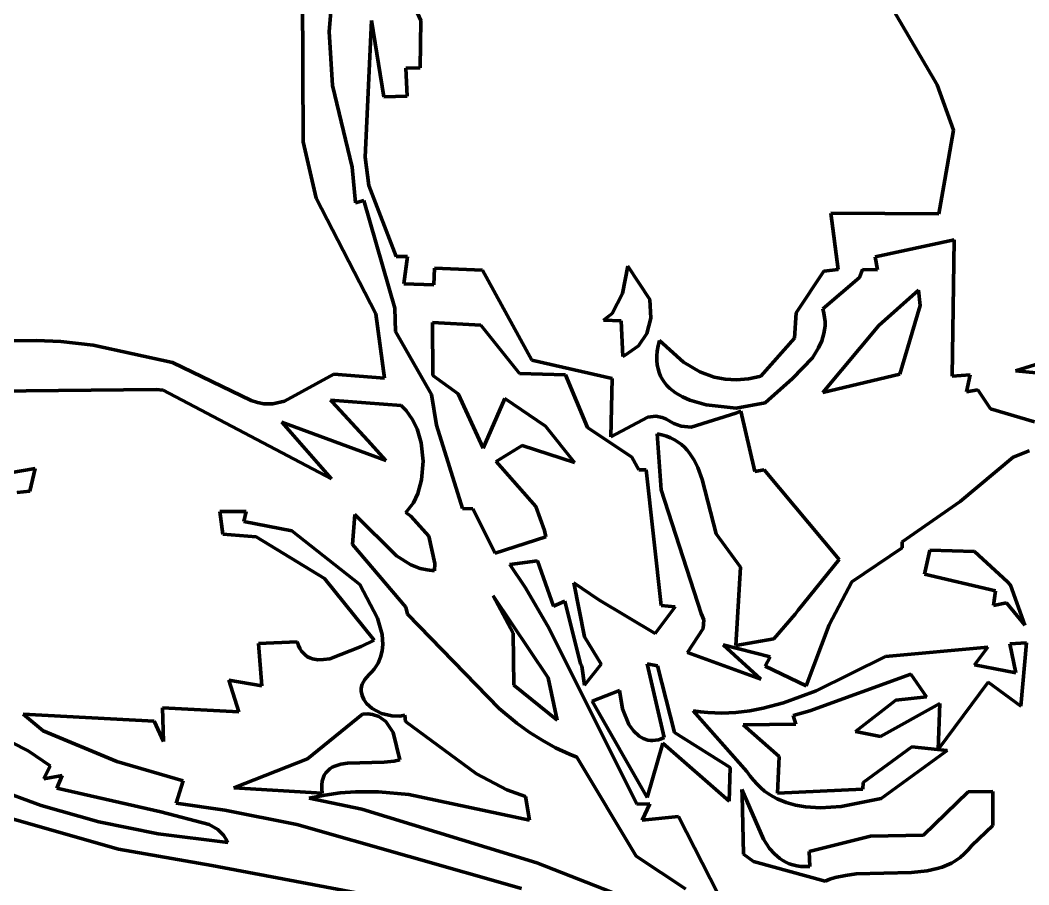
# Model space of a CAD drawing. Header units: millimetres. Extents: x 0 to 7.9, y 0 to 11.
# Drawn here: x 3.508 to 4.555, y 7.354 to 8.251 of the extents above; entities that cross this region are included whole.
import ezdxf

# ---------------------------------------------------------------- set-up
doc = ezdxf.new("R2010")
doc.units = ezdxf.units.MM
doc.layers.add('color#020202ff', color=7, linetype='CONTINUOUS', lineweight=100)
doc.layers.add('color#fefefeff', color=7, linetype='CONTINUOUS', lineweight=100)

msp = doc.modelspace()

# ---------------------------------------------------------------- linework, layer by layer
at = {"layer": 'color#020202ff'}
for p, q in [((3.8023, 8.1251), (3.8012, 8.3065)), ((3.8322, 8.2769), (3.8292, 8.2396)), ((4.4098, 8.2704), (4.4602, 8.184)), ((3.8667, 8.1092), (3.8732, 8.2509)), ((3.8732, 8.2509), (3.8861, 8.1716)), ((3.9245, 8.2508), (3.9208, 8.2587)), ((3.9238, 8.2019), (3.9245, 8.2508)), ((3.8292, 8.2396), (3.8328, 8.1836)), ((3.9088, 8.2015), (3.9238, 8.2019)), ((3.9101, 8.1724), (3.9088, 8.2015)), ((3.8328, 8.1836), (3.8532, 8.0987)), ((4.4602, 8.184), (4.4772, 8.137)), ((3.8861, 8.1716), (3.9101, 8.1724)), ((4.4772, 8.137), (4.4682, 8.0857)), ((3.8157, 8.0667), (3.8023, 8.1251)), ((3.8704, 8.0796), (3.8667, 8.1092)), ((3.8532, 8.0987), (3.8567, 8.0618)), ((4.4682, 8.0857), (4.4621, 8.0502)), ((3.8988, 8.006), (3.8704, 8.0796)), ((3.8776, 7.9464), (3.8157, 8.0667)), ((3.8567, 8.0618), (3.8651, 8.0641)), ((3.8651, 8.0641), (3.8974, 7.9525)), ((4.4621, 8.0502), (4.3501, 8.051)), ((4.3501, 8.051), (4.3574, 7.9925)), ((4.396, 8.0058), (4.478, 8.0232)), ((4.478, 8.0232), (4.4757, 7.8819)), ((3.9105, 8.0062), (3.8988, 8.006)), ((3.9066, 7.9776), (3.9105, 8.0062)), ((4.3983, 7.9921), (4.396, 8.0058)), ((3.9387, 7.9939), (3.9378, 7.9767)), ((3.9885, 7.992), (3.9387, 7.9939)), ((4.0396, 7.8984), (3.9885, 7.992)), ((4.1392, 7.996), (4.1337, 7.9678)), ((4.1621, 7.9613), (4.1392, 7.996)), ((4.3427, 7.9908), (4.3141, 7.9475)), ((4.3574, 7.9925), (4.3427, 7.9908)), ((4.3797, 7.9842), (4.3827, 7.9927)), ((4.3827, 7.9927), (4.3983, 7.9921)), ((4.3417, 7.9519), (4.3797, 7.9842)), ((3.9378, 7.9767), (3.9066, 7.9776)), ((4.1337, 7.9678), (4.123, 7.947)), ((4.441, 7.971), (4.3999, 7.9345)), ((4.4425, 7.9551), (4.441, 7.971)), ((4.163, 7.9421), (4.1621, 7.9613)), ((3.8974, 7.9525), (3.8982, 7.9281)), ((4.123, 7.947), (4.1141, 7.9399)), ((4.3141, 7.9475), (4.3121, 7.9213)), ((4.3428, 7.9473), (4.3417, 7.9519)), ((4.3435, 7.9428), (4.3428, 7.9473)), ((4.4216, 7.8838), (4.4425, 7.9551)), ((3.8865, 7.8798), (3.8776, 7.9464)), ((3.9367, 7.8825), (3.9363, 7.9377)), ((3.9363, 7.9377), (3.9867, 7.9349)), ((4.1141, 7.9399), (4.1323, 7.9394)), ((4.1323, 7.9394), (4.1342, 7.9024)), ((4.159, 7.9261), (4.163, 7.9421)), ((4.3439, 7.9385), (4.3435, 7.9428)), ((4.3439, 7.9342), (4.3439, 7.9385)), ((3.8982, 7.9281), (3.9354, 7.8629)), ((3.9867, 7.9349), (4.0269, 7.8846)), ((4.1502, 7.9132), (4.159, 7.9261)), ((4.3406, 7.9185), (4.3428, 7.9261)), ((4.3999, 7.9345), (4.3418, 7.8648)), ((4.3428, 7.9261), (4.3435, 7.9301)), ((4.3435, 7.9301), (4.3439, 7.9342)), ((3.5003, 7.9184), (3.5255, 7.919)), ((3.5255, 7.919), (3.5506, 7.9179)), ((3.5506, 7.9179), (3.5842, 7.914)), ((4.1721, 7.9188), (4.1707, 7.9132)), ((4.197, 7.8965), (4.1721, 7.9188)), ((4.3121, 7.9213), (4.2771, 7.882)), ((4.3373, 7.9112), (4.3406, 7.9185)), ((3.5842, 7.914), (3.6667, 7.8959)), ((4.1365, 7.9036), (4.1502, 7.9132)), ((4.1698, 7.9079), (4.1694, 7.9029)), ((4.1707, 7.9132), (4.1698, 7.9079)), ((4.3308, 7.9009), (4.3373, 7.9112)), ((3.6667, 7.8959), (3.7484, 7.8566)), ((4.123, 7.8793), (4.0396, 7.8984)), ((4.1342, 7.9024), (4.1365, 7.9036)), ((4.1694, 7.9029), (4.1694, 7.8982)), ((4.1694, 7.8982), (4.1698, 7.8937)), ((4.2141, 7.8864), (4.197, 7.8965)), ((4.3103, 7.8794), (4.3308, 7.9009)), ((4.5415, 7.8874), (4.5716, 7.8966)), ((3.7829, 7.8558), (3.8339, 7.8838)), ((3.8339, 7.8838), (3.8865, 7.8798)), ((4.0269, 7.8846), (4.0746, 7.8833)), ((4.1698, 7.8937), (4.1706, 7.8895)), ((4.1706, 7.8895), (4.1717, 7.8856)), ((4.1717, 7.8856), (4.1733, 7.8819)), ((4.2287, 7.881), (4.2141, 7.8864)), ((4.3418, 7.8648), (4.4216, 7.8838)), ((4.5629, 7.8852), (4.5415, 7.8874)), ((3.9631, 7.8636), (3.9367, 7.8825)), ((4.0746, 7.8833), (4.0973, 7.8286)), ((4.1215, 7.8188), (4.123, 7.8793)), ((4.1733, 7.8819), (4.1751, 7.8784)), ((4.1751, 7.8784), (4.1773, 7.8752)), ((4.1773, 7.8752), (4.1798, 7.8722)), ((4.2401, 7.8787), (4.2287, 7.881)), ((4.252, 7.878), (4.2401, 7.8787)), ((4.2643, 7.8791), (4.252, 7.878)), ((4.2728, 7.8808), (4.2643, 7.8791)), ((4.2771, 7.882), (4.2728, 7.8808)), ((4.2818, 7.8543), (4.3103, 7.8794)), ((4.4757, 7.8819), (4.4945, 7.8832)), ((4.4945, 7.8832), (4.4907, 7.8656)), ((3.6495, 7.868), (3.4415, 7.8661)), ((3.6569, 7.8672), (3.6495, 7.868)), ((3.8315, 7.7754), (3.6569, 7.8672)), ((3.9354, 7.8629), (3.9406, 7.8309)), ((3.989, 7.8072), (3.9631, 7.8636)), ((4.1798, 7.8722), (4.1825, 7.8695)), ((4.1825, 7.8695), (4.1855, 7.8669)), ((4.1855, 7.8669), (4.1888, 7.8646)), ((4.1888, 7.8646), (4.1959, 7.8605)), ((4.4907, 7.8656), (4.5026, 7.8678)), ((4.5026, 7.8678), (4.5158, 7.8479)), ((3.7484, 7.8566), (3.7549, 7.8545)), ((3.7549, 7.8545), (3.7613, 7.8533)), ((3.7613, 7.8533), (3.7707, 7.8533)), ((3.7707, 7.8533), (3.7829, 7.8558)), ((3.9041, 7.8514), (3.8307, 7.857)), ((3.8307, 7.857), (3.8322, 7.8553)), ((3.8322, 7.8553), (3.8692, 7.815)), ((4.0116, 7.8588), (3.989, 7.8072)), ((4.0536, 7.83), (4.0116, 7.8588)), ((4.1959, 7.8605), (4.2036, 7.8571)), ((4.2036, 7.8571), (4.2207, 7.8522)), ((4.2517, 7.8487), (4.2818, 7.8543)), ((3.9091, 7.8462), (3.9041, 7.8514)), ((3.9155, 7.8373), (3.9091, 7.8462)), ((4.2514, 7.8434), (4.205, 7.8288)), ((4.2207, 7.8522), (4.2517, 7.8487)), ((4.2564, 7.8454), (4.2514, 7.8434)), ((4.2709, 7.7831), (4.2564, 7.8454)), ((4.5158, 7.8479), (4.5612, 7.8346)), ((3.888, 7.7945), (3.7802, 7.8342)), ((3.7802, 7.8342), (3.8315, 7.7754)), ((3.9204, 7.8273), (3.9155, 7.8373)), ((4.1599, 7.8392), (4.1215, 7.8188)), ((4.1683, 7.8402), (4.1599, 7.8392)), ((4.1749, 7.839), (4.1683, 7.8402)), ((4.1793, 7.8371), (4.1749, 7.839)), ((4.1816, 7.8357), (4.1793, 7.8371)), ((4.1868, 7.8328), (4.1816, 7.8357)), ((4.1946, 7.83), (4.1868, 7.8328)), ((3.9248, 7.8127), (3.9204, 7.8273)), ((3.9406, 7.8309), (3.9677, 7.7445)), ((4.0839, 7.7924), (4.0536, 7.83)), ((4.0973, 7.8286), (4.1432, 7.7977)), ((4.1738, 7.764), (4.1696, 7.822)), ((4.1696, 7.822), (4.1746, 7.8209)), ((4.1746, 7.8209), (4.1793, 7.8195)), ((4.205, 7.8288), (4.1946, 7.83)), ((3.8692, 7.815), (3.888, 7.7945)), ((3.9268, 7.7935), (3.9248, 7.8127)), ((4.1793, 7.8195), (4.1836, 7.8178)), ((4.1836, 7.8178), (4.1877, 7.8158)), ((4.1877, 7.8158), (4.1913, 7.8135)), ((4.1913, 7.8135), (4.1948, 7.8109)), ((4.1948, 7.8109), (4.1979, 7.8081)), ((4.0026, 7.7934), (4.0296, 7.8099)), ((4.0296, 7.8099), (4.0839, 7.7924)), ((4.1979, 7.8081), (4.2007, 7.8051)), ((4.2007, 7.8051), (4.2034, 7.8019)), ((4.2034, 7.8019), (4.208, 7.7948)), ((4.5557, 7.8044), (4.5392, 7.7977)), ((3.9251, 7.7744), (3.9268, 7.7935)), ((4.0436, 7.7465), (4.0026, 7.7934)), ((4.1432, 7.7977), (4.1505, 7.7847)), ((4.208, 7.7948), (4.2118, 7.7871)), ((4.5392, 7.7977), (4.4842, 7.7519)), ((3.4853, 7.7795), (3.5241, 7.786)), ((3.5241, 7.786), (3.5186, 7.7626)), ((4.1505, 7.7847), (4.1582, 7.7848)), ((4.1582, 7.7848), (4.1737, 7.6438)), ((4.2118, 7.7871), (4.2163, 7.7747)), ((4.2808, 7.7847), (4.2709, 7.7831)), ((4.3586, 7.6918), (4.2808, 7.7847)), ((3.9212, 7.7601), (3.9251, 7.7744)), ((4.2163, 7.7747), (4.2308, 7.7181)), ((3.5186, 7.7626), (3.5054, 7.7611)), ((3.9169, 7.7503), (3.9212, 7.7601)), ((4.2153, 7.6356), (4.1738, 7.764)), ((3.9087, 7.7403), (3.9169, 7.7503)), ((4.4842, 7.7519), (4.4239, 7.71)), ((3.7187, 7.7178), (3.7157, 7.7416)), ((3.7157, 7.7416), (3.7431, 7.7415)), ((3.7431, 7.7415), (3.7405, 7.7311)), ((3.8534, 7.7071), (3.8558, 7.7382)), ((3.8558, 7.7382), (3.8991, 7.6954)), ((3.914, 7.7365), (3.9087, 7.7403)), ((3.9677, 7.7445), (3.9783, 7.7441)), ((3.9783, 7.7441), (4.0015, 7.6983)), ((4.0528, 7.7218), (4.0436, 7.7465)), ((3.7405, 7.7311), (3.7903, 7.7213)), ((3.9328, 7.7158), (3.914, 7.7365)), ((3.7534, 7.7152), (3.7187, 7.7178)), ((3.7903, 7.7213), (3.8609, 7.6656)), ((4.054, 7.7151), (4.0528, 7.7218)), ((4.2308, 7.7181), (4.256, 7.6836)), ((3.8244, 7.672), (3.7534, 7.7152)), ((3.9089, 7.642), (3.8534, 7.7071)), ((3.9389, 7.6876), (3.9328, 7.7158)), ((4.0015, 7.6983), (4.054, 7.7151)), ((4.4239, 7.71), (4.424, 7.7038)), ((3.8991, 7.6954), (3.9139, 7.6861)), ((4.424, 7.7038), (4.3718, 7.6685)), ((4.4471, 7.6764), (4.4527, 7.7012)), ((4.4527, 7.7012), (4.4989, 7.7001)), ((4.4989, 7.7001), (4.5333, 7.6683)), ((3.9139, 7.6861), (3.9238, 7.6823)), ((3.9385, 7.68), (3.9389, 7.6876)), ((4.0456, 7.6901), (4.0166, 7.6864)), ((4.0166, 7.6864), (4.0329, 7.6621)), ((4.0622, 7.6433), (4.0456, 7.6901)), ((4.316, 7.6392), (4.3586, 7.6918)), ((3.9238, 7.6823), (3.9309, 7.6808)), ((3.9309, 7.6808), (3.9385, 7.68)), ((4.256, 7.6836), (4.2513, 7.6023)), ((4.5209, 7.6591), (4.4471, 7.6764)), ((3.876, 7.6078), (3.8244, 7.672)), ((3.8609, 7.6656), (3.8795, 7.6309)), ((4.1091, 7.6498), (4.083, 7.6675)), ((4.083, 7.6675), (4.0943, 7.6113)), ((4.3718, 7.6685), (4.3483, 7.6238)), ((4.5333, 7.6683), (4.5364, 7.6651)), ((4.5364, 7.6651), (4.5513, 7.6234)), ((3.9994, 7.6539), (4.0203, 7.6153)), ((4.0564, 7.5688), (3.9994, 7.6539)), ((4.0329, 7.6621), (4.0574, 7.6202)), ((4.5189, 7.6439), (4.5209, 7.6591)), ((4.074, 7.6485), (4.0622, 7.6433)), ((4.0901, 7.5832), (4.074, 7.6485)), ((4.1677, 7.6147), (4.1091, 7.6498)), ((4.1737, 7.6438), (4.1884, 7.6426)), ((4.5321, 7.6466), (4.5189, 7.6439)), ((4.5513, 7.6234), (4.5321, 7.6466)), ((3.9106, 7.635), (3.9089, 7.642)), ((4.0055, 7.5371), (3.9106, 7.635)), ((4.1884, 7.6426), (4.1677, 7.6147)), ((4.218, 7.6291), (4.2153, 7.6356)), ((4.2909, 7.6093), (4.3128, 7.6348)), ((4.3128, 7.6348), (4.316, 7.6392)), ((3.8795, 7.6309), (3.8842, 7.6138)), ((4.2174, 7.6201), (4.218, 7.6291)), ((4.3483, 7.6238), (4.3242, 7.5606)), ((3.8842, 7.6138), (3.8849, 7.6036)), ((4.0203, 7.6153), (4.021, 7.5612)), ((4.0574, 7.6202), (4.1487, 7.4376)), ((4.2012, 7.595), (4.2174, 7.6201)), ((3.756, 7.6043), (3.796, 7.6062)), ((3.7594, 7.5607), (3.756, 7.6043)), ((3.796, 7.6062), (3.7973, 7.6025)), ((3.7973, 7.6025), (3.7987, 7.5994)), ((3.8299, 7.5887), (3.8624, 7.6012)), ((3.8624, 7.6012), (3.876, 7.6078)), ((3.8849, 7.6036), (3.8843, 7.5969)), ((4.0943, 7.6113), (4.1115, 7.5829)), ((4.2868, 7.5905), (4.2381, 7.6032)), ((4.2381, 7.6032), (4.2773, 7.5675)), ((4.2513, 7.6023), (4.2909, 7.6093)), ((4.5359, 7.6041), (4.5532, 7.6053)), ((4.5421, 7.5742), (4.5359, 7.6041)), ((4.5532, 7.6053), (4.5472, 7.5395)), ((3.7987, 7.5994), (3.8004, 7.5966)), ((3.8004, 7.5966), (3.8024, 7.5943)), ((3.8024, 7.5943), (3.8045, 7.5923)), ((3.8045, 7.5923), (3.8068, 7.5907)), ((3.8068, 7.5907), (3.8092, 7.5895)), ((3.8843, 7.5969), (3.8826, 7.5904)), ((4.2773, 7.5675), (4.2012, 7.595)), ((4.2817, 7.5809), (4.2868, 7.5905)), ((4.3347, 7.5554), (4.4066, 7.5911)), ((4.4066, 7.5911), (4.513, 7.6007)), ((4.513, 7.6007), (4.4991, 7.5822)), ((3.8092, 7.5895), (3.8118, 7.5886)), ((3.8118, 7.5886), (3.8175, 7.5876)), ((3.8175, 7.5876), (3.8235, 7.5877)), ((3.8235, 7.5877), (3.8299, 7.5887)), ((3.878, 7.581), (3.8759, 7.578)), ((3.8799, 7.5841), (3.878, 7.581)), ((3.8826, 7.5904), (3.8799, 7.5841)), ((4.0916, 7.5811), (4.0901, 7.5832)), ((4.0942, 7.5612), (4.0916, 7.5811)), ((4.1115, 7.5829), (4.0942, 7.5612)), ((4.1592, 7.5832), (4.17, 7.5813)), ((4.177, 7.5068), (4.1592, 7.5832)), ((4.17, 7.5813), (4.1878, 7.512)), ((4.3242, 7.5606), (4.2817, 7.5809)), ((4.4991, 7.5822), (4.5421, 7.5742)), ((3.8682, 7.5697), (3.8663, 7.5672)), ((3.8706, 7.5722), (3.8682, 7.5697)), ((3.8734, 7.575), (3.8706, 7.5722)), ((3.8759, 7.578), (3.8734, 7.575)), ((4.433, 7.5728), (4.3282, 7.5346)), ((4.4492, 7.549), (4.433, 7.5728)), ((3.7353, 7.5335), (3.7249, 7.5665)), ((3.7249, 7.5665), (3.7594, 7.5607)), ((3.8629, 7.5599), (3.8625, 7.5575)), ((3.8636, 7.5623), (3.8629, 7.5599)), ((3.8648, 7.5647), (3.8636, 7.5623)), ((3.8663, 7.5672), (3.8648, 7.5647)), ((4.021, 7.5612), (4.066, 7.5249)), ((4.066, 7.5249), (4.0564, 7.5688)), ((4.5133, 7.5644), (4.4613, 7.4946)), ((4.5472, 7.5395), (4.5133, 7.5644)), ((3.8625, 7.5575), (3.8624, 7.5551)), ((3.8624, 7.5551), (3.8633, 7.5506)), ((3.8633, 7.5506), (3.8652, 7.5463)), ((4.1021, 7.5448), (4.1306, 7.5556)), ((4.1306, 7.5556), (4.1336, 7.5366)), ((4.3007, 7.5428), (4.3347, 7.5554)), ((4.4175, 7.5455), (4.4492, 7.549)), ((3.8652, 7.5463), (3.8681, 7.5423)), ((3.8681, 7.5423), (3.8739, 7.5371)), ((4.1594, 7.4448), (4.1021, 7.5448)), ((4.2798, 7.5372), (4.3007, 7.5428)), ((4.3755, 7.513), (4.4175, 7.5455)), ((4.4632, 7.5423), (4.4014, 7.5079)), ((4.4613, 7.4946), (4.4632, 7.5423)), ((3.5322, 7.5137), (3.5116, 7.531)), ((3.5116, 7.531), (3.6476, 7.5239)), ((3.6574, 7.5029), (3.6563, 7.5376)), ((3.6563, 7.5376), (3.7353, 7.5335)), ((3.8639, 7.5313), (3.8067, 7.4849)), ((3.8693, 7.5315), (3.8639, 7.5313)), ((3.8743, 7.5309), (3.8693, 7.5315)), ((3.8739, 7.5371), (3.8836, 7.5319)), ((3.8808, 7.5286), (3.8743, 7.5309)), ((3.8879, 7.5234), (3.8808, 7.5286)), ((3.8836, 7.5319), (3.8944, 7.5293)), ((3.8944, 7.5293), (3.9025, 7.5292)), ((3.9025, 7.5292), (3.9076, 7.5302)), ((3.9076, 7.5302), (3.9083, 7.5236)), ((4.024, 7.5219), (4.0055, 7.5371)), ((4.1336, 7.5366), (4.1404, 7.5205)), ((4.2629, 7.4717), (4.2072, 7.5345)), ((4.2072, 7.5345), (4.2147, 7.5335)), ((4.2147, 7.5335), (4.2221, 7.5328)), ((4.2221, 7.5328), (4.2369, 7.5322)), ((4.2369, 7.5322), (4.2514, 7.5329)), ((4.2514, 7.5329), (4.2657, 7.5346)), ((4.2657, 7.5346), (4.2798, 7.5372)), ((4.3282, 7.5346), (4.311, 7.5296)), ((4.311, 7.5296), (4.3136, 7.5207)), ((3.6476, 7.5239), (3.6574, 7.5029)), ((3.8955, 7.512), (3.8879, 7.5234)), ((3.9083, 7.5236), (3.9823, 7.4692)), ((4.0369, 7.5126), (4.024, 7.5219)), ((4.1404, 7.5205), (4.1452, 7.5137)), ((4.3136, 7.5207), (4.2588, 7.52)), ((4.2588, 7.52), (4.2964, 7.4873)), ((3.4831, 7.51), (3.5169, 7.493)), ((3.6087, 7.4819), (3.5322, 7.5137)), ((3.9025, 7.4839), (3.8955, 7.512)), ((4.0503, 7.504), (4.0369, 7.5126)), ((4.1452, 7.5137), (4.1509, 7.5084)), ((4.1509, 7.5084), (4.1553, 7.5058)), ((4.1739, 7.5056), (4.177, 7.5068)), ((4.1878, 7.512), (4.2454, 7.4759)), ((4.4014, 7.5079), (4.3755, 7.513)), ((4.0642, 7.4963), (4.0503, 7.504)), ((4.1553, 7.5058), (4.1601, 7.5043)), ((4.1757, 7.501), (4.1594, 7.4448)), ((4.1601, 7.5043), (4.1626, 7.5039)), ((4.1626, 7.5039), (4.1653, 7.5038)), ((4.1653, 7.5038), (4.1681, 7.5041)), ((4.1681, 7.5041), (4.171, 7.5046)), ((4.171, 7.5046), (4.1739, 7.5056)), ((4.2445, 7.441), (4.1757, 7.501)), ((4.3835, 7.4601), (4.4341, 7.4973)), ((4.4341, 7.4973), (4.4707, 7.4936)), ((3.5169, 7.493), (3.5395, 7.4776)), ((4.0788, 7.4895), (4.0642, 7.4963)), ((4.0863, 7.4865), (4.0788, 7.4895)), ((4.1478, 7.3839), (4.0863, 7.4865)), ((4.2964, 7.4873), (4.2944, 7.4493)), ((4.4707, 7.4936), (4.4023, 7.4437)), ((3.5395, 7.4776), (3.5331, 7.464)), ((3.6777, 7.4618), (3.6087, 7.4819)), ((3.8067, 7.4849), (3.7302, 7.4546)), ((3.8299, 7.4744), (3.8324, 7.476)), ((3.8324, 7.476), (3.8352, 7.4773)), ((3.8352, 7.4773), (3.8413, 7.4792)), ((3.8413, 7.4792), (3.8482, 7.4803)), ((3.8482, 7.4803), (3.8864, 7.4812)), ((3.8864, 7.4812), (3.8966, 7.4823)), ((3.8966, 7.4823), (3.9025, 7.4839)), ((4.2454, 7.4759), (4.2445, 7.441)), ((3.5331, 7.464), (3.552, 7.4676)), ((3.552, 7.4676), (3.5467, 7.4544)), ((3.822, 7.4616), (3.8229, 7.4649)), ((3.8229, 7.4649), (3.8241, 7.4678)), ((3.8241, 7.4678), (3.8257, 7.4703)), ((3.8257, 7.4703), (3.8277, 7.4725)), ((3.8277, 7.4725), (3.8299, 7.4744)), ((3.9823, 7.4692), (4.0136, 7.4525)), ((4.2661, 7.4669), (4.2629, 7.4717)), ((4.2696, 7.4625), (4.2661, 7.4669)), ((3.5302, 7.4364), (3.4813, 7.4544)), ((3.5467, 7.4544), (3.6545, 7.4298)), ((3.6705, 7.4387), (3.6777, 7.4618)), ((3.7302, 7.4546), (3.8219, 7.449)), ((3.8215, 7.4537), (3.8216, 7.4578)), ((3.8216, 7.4578), (3.822, 7.4616)), ((4.2733, 7.4584), (4.2696, 7.4625)), ((4.2772, 7.4548), (4.2733, 7.4584)), ((4.2812, 7.4514), (4.2772, 7.4548)), ((4.383, 7.4534), (4.3835, 7.4601)), ((3.8247, 7.4472), (3.8086, 7.4439)), ((3.8219, 7.449), (3.8215, 7.4537)), ((3.8407, 7.4494), (3.8247, 7.4472)), ((3.8566, 7.4506), (3.8407, 7.4494)), ((3.8804, 7.4506), (3.8566, 7.4506)), ((3.912, 7.4479), (3.8804, 7.4506)), ((4.037, 7.4211), (3.912, 7.4479)), ((4.0136, 7.4525), (4.0331, 7.4458)), ((4.0331, 7.4458), (4.037, 7.4211)), ((4.2578, 7.4471), (4.2576, 7.4528)), ((4.2576, 7.4528), (4.2801, 7.4013)), ((4.2594, 7.3857), (4.2578, 7.4471)), ((4.2854, 7.4484), (4.2812, 7.4514)), ((4.2897, 7.4457), (4.2854, 7.4484)), ((4.2942, 7.4434), (4.2897, 7.4457)), ((4.2944, 7.4493), (4.383, 7.4534)), ((4.4462, 7.4055), (4.4926, 7.4504)), ((4.4926, 7.4504), (4.5181, 7.4509)), ((4.5181, 7.4509), (4.518, 7.4155)), ((3.4305, 7.4426), (3.6104, 7.391)), ((3.5903, 7.4193), (3.5302, 7.4364)), ((3.7209, 7.4316), (3.6705, 7.4387)), ((3.8086, 7.4439), (3.8631, 7.4327)), ((4.1487, 7.4376), (4.1622, 7.4381)), ((4.1622, 7.4381), (4.1542, 7.4212)), ((4.3035, 7.4395), (4.2942, 7.4434)), ((4.3133, 7.4367), (4.3035, 7.4395)), ((4.3235, 7.435), (4.3133, 7.4367)), ((4.3392, 7.434), (4.3235, 7.435)), ((4.3605, 7.4352), (4.3392, 7.434)), ((4.4023, 7.4437), (4.3605, 7.4352)), ((3.6545, 7.4298), (3.7048, 7.4168)), ((3.7958, 7.4166), (3.7209, 7.4316)), ((3.8631, 7.4327), (4.0448, 7.377)), ((4.1542, 7.4212), (4.1919, 7.4248)), ((4.1919, 7.4248), (4.2329, 7.3444)), ((3.6516, 7.4068), (3.5903, 7.4193)), ((3.7048, 7.4168), (3.7137, 7.4113)), ((4.0287, 7.3504), (3.7958, 7.4166)), ((4.518, 7.4155), (4.4963, 7.3948)), ((3.724, 7.3981), (3.6516, 7.4068)), ((3.7137, 7.4113), (3.7194, 7.4056)), ((3.7194, 7.4056), (3.7226, 7.4008)), ((4.3275, 7.3888), (4.3912, 7.4044)), ((4.3912, 7.4044), (4.4462, 7.4055)), ((3.7226, 7.4008), (3.724, 7.3981)), ((4.2801, 7.4013), (4.2864, 7.3917)), ((4.2864, 7.3917), (4.2913, 7.3862)), ((4.4963, 7.3948), (4.4925, 7.3902)), ((3.6104, 7.391), (3.7074, 7.3741)), ((4.199, 7.3498), (4.1478, 7.3839)), ((4.2696, 7.3784), (4.2594, 7.3857)), ((4.2913, 7.3862), (4.2969, 7.3814)), ((4.2969, 7.3814), (4.3, 7.3794)), ((4.3281, 7.3729), (4.3275, 7.3888)), ((4.4842, 7.3825), (4.4797, 7.3793)), ((4.4884, 7.3861), (4.4842, 7.3825)), ((4.4925, 7.3902), (4.4884, 7.3861)), ((3.7074, 7.3741), (4.0691, 7.3061)), ((4.0448, 7.377), (4.2263, 7.306)), ((4.3439, 7.3577), (4.2696, 7.3784)), ((4.3, 7.3794), (4.3033, 7.3776)), ((4.3033, 7.3776), (4.3068, 7.376)), ((4.3068, 7.376), (4.3106, 7.3748)), ((4.3106, 7.3748), (4.3145, 7.3738)), ((4.3145, 7.3738), (4.3188, 7.3732)), ((4.3188, 7.3732), (4.3233, 7.3729)), ((4.3233, 7.3729), (4.3281, 7.3729)), ((4.4604, 7.3709), (4.4499, 7.3686)), ((4.4654, 7.3724), (4.4604, 7.3709)), ((4.4703, 7.3744), (4.4654, 7.3724)), ((4.4751, 7.3767), (4.4703, 7.3744)), ((4.4797, 7.3793), (4.4751, 7.3767)), ((4.3543, 7.3615), (4.349, 7.3598)), ((4.3652, 7.3639), (4.3543, 7.3615)), ((4.3763, 7.3654), (4.3652, 7.3639)), ((4.4335, 7.3669), (4.3763, 7.3654)), ((4.4499, 7.3686), (4.4335, 7.3669)), ((4.349, 7.3598), (4.3439, 7.3577))]:
    msp.add_line(p, q, dxfattribs=at)
at = {"layer": 'color#fefefeff'}
for p, q in [((3.8012, 8.3065), (3.8023, 8.1251)), ((3.8292, 8.2396), (3.8322, 8.2769)), ((4.4602, 8.184), (4.4098, 8.2704)), ((3.8732, 8.2509), (3.8667, 8.1092)), ((3.8861, 8.1716), (3.8732, 8.2509)), ((3.9208, 8.2587), (3.9245, 8.2508)), ((3.9245, 8.2508), (3.9238, 8.2019)), ((3.8328, 8.1836), (3.8292, 8.2396)), ((3.9238, 8.2019), (3.9088, 8.2015)), ((3.9088, 8.2015), (3.9101, 8.1724)), ((3.8532, 8.0987), (3.8328, 8.1836)), ((4.4772, 8.137), (4.4602, 8.184)), ((3.9101, 8.1724), (3.8861, 8.1716)), ((4.4682, 8.0857), (4.4772, 8.137)), ((3.8023, 8.1251), (3.8157, 8.0667)), ((3.8667, 8.1092), (3.8704, 8.0796)), ((3.8567, 8.0618), (3.8532, 8.0987)), ((4.4621, 8.0502), (4.4682, 8.0857)), ((3.8704, 8.0796), (3.8988, 8.006)), ((3.8157, 8.0667), (3.8776, 7.9464)), ((3.8651, 8.0641), (3.8567, 8.0618)), ((3.8974, 7.9525), (3.8651, 8.0641)), ((4.3574, 7.9925), (4.3501, 8.051)), ((4.3501, 8.051), (4.4621, 8.0502)), ((4.478, 8.0232), (4.396, 8.0058)), ((4.4757, 7.8819), (4.478, 8.0232)), ((3.8988, 8.006), (3.9105, 8.0062)), ((3.9105, 8.0062), (3.9066, 7.9776)), ((4.396, 8.0058), (4.3983, 7.9921)), ((3.9378, 7.9767), (3.9387, 7.9939)), ((3.9387, 7.9939), (3.9885, 7.992)), ((3.9885, 7.992), (4.0396, 7.8984)), ((4.1337, 7.9678), (4.1392, 7.996)), ((4.1392, 7.996), (4.1621, 7.9613)), ((4.3141, 7.9475), (4.3427, 7.9908)), ((4.3427, 7.9908), (4.3574, 7.9925)), ((4.3827, 7.9927), (4.3797, 7.9842)), ((4.3983, 7.9921), (4.3827, 7.9927)), ((4.3797, 7.9842), (4.3417, 7.9519)), ((3.9066, 7.9776), (3.9378, 7.9767)), ((4.123, 7.947), (4.1337, 7.9678)), ((4.3999, 7.9345), (4.441, 7.971)), ((4.441, 7.971), (4.4425, 7.9551)), ((4.1621, 7.9613), (4.163, 7.9421)), ((3.8982, 7.9281), (3.8974, 7.9525)), ((4.1141, 7.9399), (4.123, 7.947)), ((4.3121, 7.9213), (4.3141, 7.9475)), ((4.3417, 7.9519), (4.3428, 7.9473)), ((4.3428, 7.9473), (4.3435, 7.9428)), ((4.4425, 7.9551), (4.4216, 7.8838)), ((3.8776, 7.9464), (3.8865, 7.8798)), ((3.9867, 7.9349), (3.9363, 7.9377)), ((3.9363, 7.9377), (3.9367, 7.8825)), ((4.1323, 7.9394), (4.1141, 7.9399)), ((4.1342, 7.9024), (4.1323, 7.9394)), ((4.163, 7.9421), (4.159, 7.9261)), ((4.3435, 7.9428), (4.3439, 7.9385)), ((4.3439, 7.9385), (4.3439, 7.9342)), ((3.9354, 7.8629), (3.8982, 7.9281)), ((4.0269, 7.8846), (3.9867, 7.9349)), ((4.159, 7.9261), (4.1502, 7.9132)), ((4.3428, 7.9261), (4.3406, 7.9185)), ((4.3418, 7.8648), (4.3999, 7.9345)), ((4.3435, 7.9301), (4.3428, 7.9261)), ((4.3439, 7.9342), (4.3435, 7.9301)), ((3.5255, 7.919), (3.5003, 7.9184)), ((3.5506, 7.9179), (3.5255, 7.919)), ((3.5842, 7.914), (3.5506, 7.9179)), ((4.1707, 7.9132), (4.1721, 7.9188)), ((4.1721, 7.9188), (4.197, 7.8965)), ((4.2771, 7.882), (4.3121, 7.9213)), ((4.3406, 7.9185), (4.3373, 7.9112)), ((3.6667, 7.8959), (3.5842, 7.914)), ((4.1502, 7.9132), (4.1365, 7.9036)), ((4.1694, 7.9029), (4.1698, 7.9079)), ((4.1698, 7.9079), (4.1707, 7.9132)), ((4.3373, 7.9112), (4.3308, 7.9009)), ((3.7484, 7.8566), (3.6667, 7.8959)), ((4.0396, 7.8984), (4.123, 7.8793)), ((4.1365, 7.9036), (4.1342, 7.9024)), ((4.1694, 7.8982), (4.1694, 7.9029)), ((4.1698, 7.8937), (4.1694, 7.8982)), ((4.197, 7.8965), (4.2141, 7.8864)), ((4.3308, 7.9009), (4.3103, 7.8794)), ((4.5716, 7.8966), (4.5415, 7.8874)), ((3.8339, 7.8838), (3.7829, 7.8558)), ((3.8865, 7.8798), (3.8339, 7.8838)), ((4.0746, 7.8833), (4.0269, 7.8846)), ((4.1706, 7.8895), (4.1698, 7.8937)), ((4.1717, 7.8856), (4.1706, 7.8895)), ((4.1733, 7.8819), (4.1717, 7.8856)), ((4.2141, 7.8864), (4.2287, 7.881)), ((4.4216, 7.8838), (4.3418, 7.8648)), ((4.5415, 7.8874), (4.5629, 7.8852)), ((3.9367, 7.8825), (3.9631, 7.8636)), ((4.0973, 7.8286), (4.0746, 7.8833)), ((4.123, 7.8793), (4.1215, 7.8188)), ((4.1751, 7.8784), (4.1733, 7.8819)), ((4.1773, 7.8752), (4.1751, 7.8784)), ((4.1798, 7.8722), (4.1773, 7.8752)), ((4.2287, 7.881), (4.2401, 7.8787)), ((4.2401, 7.8787), (4.252, 7.878)), ((4.252, 7.878), (4.2643, 7.8791)), ((4.2643, 7.8791), (4.2728, 7.8808)), ((4.2728, 7.8808), (4.2771, 7.882)), ((4.3103, 7.8794), (4.2818, 7.8543)), ((4.4945, 7.8832), (4.4757, 7.8819)), ((4.4907, 7.8656), (4.4945, 7.8832)), ((3.4415, 7.8661), (3.6495, 7.868)), ((3.6495, 7.868), (3.6569, 7.8672)), ((3.6569, 7.8672), (3.8315, 7.7754)), ((3.9406, 7.8309), (3.9354, 7.8629)), ((3.9631, 7.8636), (3.989, 7.8072)), ((4.1825, 7.8695), (4.1798, 7.8722)), ((4.1855, 7.8669), (4.1825, 7.8695)), ((4.1888, 7.8646), (4.1855, 7.8669)), ((4.1959, 7.8605), (4.1888, 7.8646)), ((4.5026, 7.8678), (4.4907, 7.8656)), ((4.5158, 7.8479), (4.5026, 7.8678)), ((3.7549, 7.8545), (3.7484, 7.8566)), ((3.7613, 7.8533), (3.7549, 7.8545)), ((3.7707, 7.8533), (3.7613, 7.8533)), ((3.7829, 7.8558), (3.7707, 7.8533)), ((3.8322, 7.8553), (3.8307, 7.857)), ((3.8307, 7.857), (3.9041, 7.8514)), ((3.8692, 7.815), (3.8322, 7.8553)), ((3.989, 7.8072), (4.0116, 7.8588)), ((4.0116, 7.8588), (4.0536, 7.83)), ((4.2036, 7.8571), (4.1959, 7.8605)), ((4.2207, 7.8522), (4.2036, 7.8571)), ((4.2818, 7.8543), (4.2517, 7.8487)), ((3.9041, 7.8514), (3.9091, 7.8462)), ((3.9091, 7.8462), (3.9155, 7.8373)), ((4.205, 7.8288), (4.2514, 7.8434)), ((4.2517, 7.8487), (4.2207, 7.8522)), ((4.2514, 7.8434), (4.2564, 7.8454)), ((4.2564, 7.8454), (4.2709, 7.7831)), ((4.5612, 7.8346), (4.5158, 7.8479)), ((3.8315, 7.7754), (3.7802, 7.8342)), ((3.7802, 7.8342), (3.888, 7.7945)), ((3.9155, 7.8373), (3.9204, 7.8273)), ((4.1215, 7.8188), (4.1599, 7.8392)), ((4.1599, 7.8392), (4.1683, 7.8402)), ((4.1683, 7.8402), (4.1749, 7.839)), ((4.1749, 7.839), (4.1793, 7.8371)), ((4.1793, 7.8371), (4.1816, 7.8357)), ((4.1816, 7.8357), (4.1868, 7.8328)), ((4.1868, 7.8328), (4.1946, 7.83)), ((3.9204, 7.8273), (3.9248, 7.8127)), ((3.9677, 7.7445), (3.9406, 7.8309)), ((4.0536, 7.83), (4.0839, 7.7924)), ((4.1432, 7.7977), (4.0973, 7.8286)), ((4.1746, 7.8209), (4.1696, 7.822)), ((4.1696, 7.822), (4.1738, 7.764)), ((4.1793, 7.8195), (4.1746, 7.8209)), ((4.1946, 7.83), (4.205, 7.8288)), ((3.888, 7.7945), (3.8692, 7.815)), ((3.9248, 7.8127), (3.9268, 7.7935)), ((4.1836, 7.8178), (4.1793, 7.8195)), ((4.1877, 7.8158), (4.1836, 7.8178)), ((4.1913, 7.8135), (4.1877, 7.8158)), ((4.1948, 7.8109), (4.1913, 7.8135)), ((4.1979, 7.8081), (4.1948, 7.8109)), ((4.0296, 7.8099), (4.0026, 7.7934)), ((4.0839, 7.7924), (4.0296, 7.8099)), ((4.2007, 7.8051), (4.1979, 7.8081)), ((4.2034, 7.8019), (4.2007, 7.8051)), ((4.208, 7.7948), (4.2034, 7.8019)), ((4.5392, 7.7977), (4.5557, 7.8044)), ((3.9268, 7.7935), (3.9251, 7.7744)), ((4.0026, 7.7934), (4.0436, 7.7465)), ((4.1505, 7.7847), (4.1432, 7.7977)), ((4.2118, 7.7871), (4.208, 7.7948)), ((4.4842, 7.7519), (4.5392, 7.7977)), ((3.5241, 7.786), (3.4853, 7.7795)), ((3.5186, 7.7626), (3.5241, 7.786)), ((4.1582, 7.7848), (4.1505, 7.7847)), ((4.1737, 7.6438), (4.1582, 7.7848)), ((4.2163, 7.7747), (4.2118, 7.7871)), ((4.2709, 7.7831), (4.2808, 7.7847)), ((4.2808, 7.7847), (4.3586, 7.6918)), ((3.9251, 7.7744), (3.9212, 7.7601)), ((4.2308, 7.7181), (4.2163, 7.7747)), ((3.5054, 7.7611), (3.5186, 7.7626)), ((3.9212, 7.7601), (3.9169, 7.7503)), ((4.1738, 7.764), (4.2153, 7.6356)), ((3.9169, 7.7503), (3.9087, 7.7403)), ((4.4239, 7.71), (4.4842, 7.7519)), ((3.7431, 7.7415), (3.7157, 7.7416)), ((3.7157, 7.7416), (3.7187, 7.7178)), ((3.7405, 7.7311), (3.7431, 7.7415)), ((3.8558, 7.7382), (3.8534, 7.7071)), ((3.8991, 7.6954), (3.8558, 7.7382)), ((3.9087, 7.7403), (3.914, 7.7365)), ((3.9783, 7.7441), (3.9677, 7.7445)), ((4.0015, 7.6983), (3.9783, 7.7441)), ((4.0436, 7.7465), (4.0528, 7.7218)), ((3.7903, 7.7213), (3.7405, 7.7311)), ((3.914, 7.7365), (3.9328, 7.7158)), ((3.7187, 7.7178), (3.7534, 7.7152)), ((3.8609, 7.6656), (3.7903, 7.7213)), ((4.0528, 7.7218), (4.054, 7.7151)), ((4.256, 7.6836), (4.2308, 7.7181)), ((3.7534, 7.7152), (3.8244, 7.672)), ((3.8534, 7.7071), (3.9089, 7.642)), ((3.9328, 7.7158), (3.9389, 7.6876)), ((4.054, 7.7151), (4.0015, 7.6983)), ((4.424, 7.7038), (4.4239, 7.71)), ((3.9139, 7.6861), (3.8991, 7.6954)), ((4.3718, 7.6685), (4.424, 7.7038)), ((4.4527, 7.7012), (4.4471, 7.6764)), ((4.4989, 7.7001), (4.4527, 7.7012)), ((4.5333, 7.6683), (4.4989, 7.7001)), ((3.9238, 7.6823), (3.9139, 7.6861)), ((3.9389, 7.6876), (3.9385, 7.68)), ((4.0166, 7.6864), (4.0456, 7.6901)), ((4.0329, 7.6621), (4.0166, 7.6864)), ((4.0456, 7.6901), (4.0622, 7.6433)), ((4.3586, 7.6918), (4.316, 7.6392)), ((3.9309, 7.6808), (3.9238, 7.6823)), ((3.9385, 7.68), (3.9309, 7.6808)), ((4.2513, 7.6023), (4.256, 7.6836)), ((4.4471, 7.6764), (4.5209, 7.6591)), ((3.8244, 7.672), (3.876, 7.6078)), ((3.8795, 7.6309), (3.8609, 7.6656)), ((4.0943, 7.6113), (4.083, 7.6675)), ((4.083, 7.6675), (4.1091, 7.6498)), ((4.3483, 7.6238), (4.3718, 7.6685)), ((4.5364, 7.6651), (4.5333, 7.6683)), ((4.5513, 7.6234), (4.5364, 7.6651)), ((3.9994, 7.6539), (4.0564, 7.5688)), ((4.0203, 7.6153), (3.9994, 7.6539)), ((4.0574, 7.6202), (4.0329, 7.6621)), ((4.5209, 7.6591), (4.5189, 7.6439)), ((4.0622, 7.6433), (4.074, 7.6485)), ((4.074, 7.6485), (4.0901, 7.5832)), ((4.1091, 7.6498), (4.1677, 7.6147)), ((4.1884, 7.6426), (4.1737, 7.6438)), ((4.5189, 7.6439), (4.5321, 7.6466)), ((4.5321, 7.6466), (4.5513, 7.6234)), ((3.9089, 7.642), (3.9106, 7.635)), ((3.9106, 7.635), (4.0055, 7.5371)), ((4.1677, 7.6147), (4.1884, 7.6426)), ((4.2153, 7.6356), (4.218, 7.6291)), ((4.3128, 7.6348), (4.2909, 7.6093)), ((4.316, 7.6392), (4.3128, 7.6348)), ((3.8842, 7.6138), (3.8795, 7.6309)), ((4.218, 7.6291), (4.2174, 7.6201)), ((4.3242, 7.5606), (4.3483, 7.6238)), ((3.8849, 7.6036), (3.8842, 7.6138)), ((4.021, 7.5612), (4.0203, 7.6153)), ((4.1487, 7.4376), (4.0574, 7.6202)), ((4.2174, 7.6201), (4.2012, 7.595)), ((3.796, 7.6062), (3.756, 7.6043)), ((3.756, 7.6043), (3.7594, 7.5607)), ((3.7973, 7.6025), (3.796, 7.6062)), ((3.7987, 7.5994), (3.7973, 7.6025)), ((3.8624, 7.6012), (3.8299, 7.5887)), ((3.876, 7.6078), (3.8624, 7.6012)), ((3.8843, 7.5969), (3.8849, 7.6036)), ((4.1115, 7.5829), (4.0943, 7.6113)), ((4.2773, 7.5675), (4.2381, 7.6032)), ((4.2381, 7.6032), (4.2868, 7.5905)), ((4.2909, 7.6093), (4.2513, 7.6023)), ((4.5532, 7.6053), (4.5359, 7.6041)), ((4.5359, 7.6041), (4.5421, 7.5742)), ((4.5472, 7.5395), (4.5532, 7.6053)), ((3.8004, 7.5966), (3.7987, 7.5994)), ((3.8024, 7.5943), (3.8004, 7.5966)), ((3.8045, 7.5923), (3.8024, 7.5943)), ((3.8068, 7.5907), (3.8045, 7.5923)), ((3.8092, 7.5895), (3.8068, 7.5907)), ((3.8826, 7.5904), (3.8843, 7.5969)), ((4.2012, 7.595), (4.2773, 7.5675)), ((4.2868, 7.5905), (4.2817, 7.5809)), ((4.4066, 7.5911), (4.3347, 7.5554)), ((4.513, 7.6007), (4.4066, 7.5911)), ((4.4991, 7.5822), (4.513, 7.6007)), ((3.8118, 7.5886), (3.8092, 7.5895)), ((3.8175, 7.5876), (3.8118, 7.5886)), ((3.8235, 7.5877), (3.8175, 7.5876)), ((3.8299, 7.5887), (3.8235, 7.5877)), ((3.8759, 7.578), (3.878, 7.581)), ((3.878, 7.581), (3.8799, 7.5841)), ((3.8799, 7.5841), (3.8826, 7.5904)), ((4.0901, 7.5832), (4.0916, 7.5811)), ((4.0916, 7.5811), (4.0942, 7.5612)), ((4.0942, 7.5612), (4.1115, 7.5829)), ((4.1592, 7.5832), (4.177, 7.5068)), ((4.17, 7.5813), (4.1592, 7.5832)), ((4.1878, 7.512), (4.17, 7.5813)), ((4.2817, 7.5809), (4.3242, 7.5606)), ((4.5421, 7.5742), (4.4991, 7.5822)), ((3.8663, 7.5672), (3.8682, 7.5697)), ((3.8682, 7.5697), (3.8706, 7.5722)), ((3.8706, 7.5722), (3.8734, 7.575)), ((3.8734, 7.575), (3.8759, 7.578)), ((4.3282, 7.5346), (4.433, 7.5728)), ((4.433, 7.5728), (4.4492, 7.549)), ((3.7594, 7.5607), (3.7249, 7.5665)), ((3.7249, 7.5665), (3.7353, 7.5335)), ((3.8625, 7.5575), (3.8629, 7.5599)), ((3.8629, 7.5599), (3.8636, 7.5623)), ((3.8636, 7.5623), (3.8648, 7.5647)), ((3.8648, 7.5647), (3.8663, 7.5672)), ((4.066, 7.5249), (4.021, 7.5612)), ((4.0564, 7.5688), (4.066, 7.5249)), ((4.4613, 7.4946), (4.5133, 7.5644)), ((4.5133, 7.5644), (4.5472, 7.5395)), ((3.8624, 7.5551), (3.8625, 7.5575)), ((3.8633, 7.5506), (3.8624, 7.5551)), ((3.8652, 7.5463), (3.8633, 7.5506)), ((4.1306, 7.5556), (4.1021, 7.5448)), ((4.1336, 7.5366), (4.1306, 7.5556)), ((4.3347, 7.5554), (4.3007, 7.5428)), ((4.4492, 7.549), (4.4175, 7.5455)), ((3.8681, 7.5423), (3.8652, 7.5463)), ((3.8739, 7.5371), (3.8681, 7.5423)), ((4.1021, 7.5448), (4.1594, 7.4448)), ((4.3007, 7.5428), (4.2798, 7.5372)), ((4.4175, 7.5455), (4.3755, 7.513)), ((4.4014, 7.5079), (4.4632, 7.5423)), ((4.4632, 7.5423), (4.4613, 7.4946)), ((3.6476, 7.5239), (3.5116, 7.531)), ((3.5116, 7.531), (3.5322, 7.5137)), ((3.7353, 7.5335), (3.6563, 7.5376)), ((3.6563, 7.5376), (3.6574, 7.5029)), ((3.8067, 7.4849), (3.8639, 7.5313)), ((3.8639, 7.5313), (3.8693, 7.5315)), ((3.8693, 7.5315), (3.8743, 7.5309)), ((3.8836, 7.5319), (3.8739, 7.5371)), ((3.8743, 7.5309), (3.8808, 7.5286)), ((3.8808, 7.5286), (3.8879, 7.5234)), ((3.8944, 7.5293), (3.8836, 7.5319)), ((3.9025, 7.5292), (3.8944, 7.5293)), ((3.9076, 7.5302), (3.9025, 7.5292)), ((3.9083, 7.5236), (3.9076, 7.5302)), ((4.0055, 7.5371), (4.024, 7.5219)), ((4.1404, 7.5205), (4.1336, 7.5366)), ((4.2147, 7.5335), (4.2072, 7.5345)), ((4.2072, 7.5345), (4.2629, 7.4717)), ((4.2221, 7.5328), (4.2147, 7.5335)), ((4.2369, 7.5322), (4.2221, 7.5328)), ((4.2514, 7.5329), (4.2369, 7.5322)), ((4.2657, 7.5346), (4.2514, 7.5329)), ((4.2798, 7.5372), (4.2657, 7.5346)), ((4.311, 7.5296), (4.3282, 7.5346)), ((4.3136, 7.5207), (4.311, 7.5296)), ((3.6574, 7.5029), (3.6476, 7.5239)), ((3.8879, 7.5234), (3.8955, 7.512)), ((3.9823, 7.4692), (3.9083, 7.5236)), ((4.024, 7.5219), (4.0369, 7.5126)), ((4.1452, 7.5137), (4.1404, 7.5205)), ((4.2588, 7.52), (4.3136, 7.5207)), ((4.2964, 7.4873), (4.2588, 7.52)), ((3.5169, 7.493), (3.4831, 7.51)), ((3.5322, 7.5137), (3.6087, 7.4819)), ((3.8955, 7.512), (3.9025, 7.4839)), ((4.0369, 7.5126), (4.0503, 7.504)), ((4.1509, 7.5084), (4.1452, 7.5137)), ((4.1553, 7.5058), (4.1509, 7.5084)), ((4.177, 7.5068), (4.1739, 7.5056)), ((4.2454, 7.4759), (4.1878, 7.512)), ((4.3755, 7.513), (4.4014, 7.5079)), ((4.0503, 7.504), (4.0642, 7.4963)), ((4.1601, 7.5043), (4.1553, 7.5058)), ((4.1594, 7.4448), (4.1757, 7.501)), ((4.1626, 7.5039), (4.1601, 7.5043)), ((4.1653, 7.5038), (4.1626, 7.5039)), ((4.1681, 7.5041), (4.1653, 7.5038)), ((4.171, 7.5046), (4.1681, 7.5041)), ((4.1739, 7.5056), (4.171, 7.5046)), ((4.1757, 7.501), (4.2445, 7.441)), ((4.4341, 7.4973), (4.3835, 7.4601)), ((4.4707, 7.4936), (4.4341, 7.4973)), ((3.5395, 7.4776), (3.5169, 7.493)), ((4.0642, 7.4963), (4.0788, 7.4895)), ((4.0788, 7.4895), (4.0863, 7.4865)), ((4.0863, 7.4865), (4.1478, 7.3839)), ((4.2944, 7.4493), (4.2964, 7.4873)), ((4.4023, 7.4437), (4.4707, 7.4936)), ((3.5331, 7.464), (3.5395, 7.4776)), ((3.6087, 7.4819), (3.6777, 7.4618)), ((3.7302, 7.4546), (3.8067, 7.4849)), ((3.8324, 7.476), (3.8299, 7.4744)), ((3.8352, 7.4773), (3.8324, 7.476)), ((3.8413, 7.4792), (3.8352, 7.4773)), ((3.8482, 7.4803), (3.8413, 7.4792)), ((3.8864, 7.4812), (3.8482, 7.4803)), ((3.8966, 7.4823), (3.8864, 7.4812)), ((3.9025, 7.4839), (3.8966, 7.4823)), ((4.2445, 7.441), (4.2454, 7.4759)), ((3.552, 7.4676), (3.5331, 7.464)), ((3.5467, 7.4544), (3.552, 7.4676)), ((3.8229, 7.4649), (3.822, 7.4616)), ((3.8241, 7.4678), (3.8229, 7.4649)), ((3.8257, 7.4703), (3.8241, 7.4678)), ((3.8277, 7.4725), (3.8257, 7.4703)), ((3.8299, 7.4744), (3.8277, 7.4725)), ((4.0136, 7.4525), (3.9823, 7.4692)), ((4.2629, 7.4717), (4.2661, 7.4669)), ((4.2661, 7.4669), (4.2696, 7.4625)), ((3.4813, 7.4544), (3.5302, 7.4364)), ((3.6545, 7.4298), (3.5467, 7.4544)), ((3.6777, 7.4618), (3.6705, 7.4387)), ((3.8219, 7.449), (3.7302, 7.4546)), ((3.8216, 7.4578), (3.8215, 7.4537)), ((3.822, 7.4616), (3.8216, 7.4578)), ((4.2696, 7.4625), (4.2733, 7.4584)), ((4.2733, 7.4584), (4.2772, 7.4548)), ((4.2772, 7.4548), (4.2812, 7.4514)), ((4.3835, 7.4601), (4.383, 7.4534)), ((3.8086, 7.4439), (3.8247, 7.4472)), ((3.8215, 7.4537), (3.8219, 7.449)), ((3.8247, 7.4472), (3.8407, 7.4494)), ((3.8407, 7.4494), (3.8566, 7.4506)), ((3.8566, 7.4506), (3.8804, 7.4506)), ((3.8804, 7.4506), (3.912, 7.4479)), ((3.912, 7.4479), (4.037, 7.4211)), ((4.0331, 7.4458), (4.0136, 7.4525)), ((4.037, 7.4211), (4.0331, 7.4458)), ((4.2801, 7.4013), (4.2576, 7.4528)), ((4.2576, 7.4528), (4.2578, 7.4471)), ((4.2578, 7.4471), (4.2594, 7.3857)), ((4.2812, 7.4514), (4.2854, 7.4484)), ((4.2854, 7.4484), (4.2897, 7.4457)), ((4.2897, 7.4457), (4.2942, 7.4434)), ((4.383, 7.4534), (4.2944, 7.4493)), ((4.4926, 7.4504), (4.4462, 7.4055)), ((4.5181, 7.4509), (4.4926, 7.4504)), ((4.518, 7.4155), (4.5181, 7.4509)), ((3.6104, 7.391), (3.4305, 7.4426)), ((3.5302, 7.4364), (3.5903, 7.4193)), ((3.6705, 7.4387), (3.7209, 7.4316)), ((3.8631, 7.4327), (3.8086, 7.4439)), ((4.1622, 7.4381), (4.1487, 7.4376)), ((4.1542, 7.4212), (4.1622, 7.4381)), ((4.2942, 7.4434), (4.3035, 7.4395)), ((4.3035, 7.4395), (4.3133, 7.4367)), ((4.3133, 7.4367), (4.3235, 7.435)), ((4.3235, 7.435), (4.3392, 7.434)), ((4.3392, 7.434), (4.3605, 7.4352)), ((4.3605, 7.4352), (4.4023, 7.4437)), ((3.7048, 7.4168), (3.6545, 7.4298)), ((3.7209, 7.4316), (3.7958, 7.4166)), ((4.0448, 7.377), (3.8631, 7.4327)), ((4.1919, 7.4248), (4.1542, 7.4212)), ((4.2329, 7.3444), (4.1919, 7.4248)), ((3.5903, 7.4193), (3.6516, 7.4068)), ((3.7137, 7.4113), (3.7048, 7.4168)), ((3.7958, 7.4166), (4.0287, 7.3504)), ((4.4963, 7.3948), (4.518, 7.4155)), ((3.6516, 7.4068), (3.724, 7.3981)), ((3.7194, 7.4056), (3.7137, 7.4113)), ((3.7226, 7.4008), (3.7194, 7.4056)), ((4.3912, 7.4044), (4.3275, 7.3888)), ((4.4462, 7.4055), (4.3912, 7.4044)), ((3.724, 7.3981), (3.7226, 7.4008)), ((4.2864, 7.3917), (4.2801, 7.4013)), ((4.2913, 7.3862), (4.2864, 7.3917)), ((4.4925, 7.3902), (4.4963, 7.3948)), ((3.7074, 7.3741), (3.6104, 7.391)), ((4.1478, 7.3839), (4.199, 7.3498)), ((4.2594, 7.3857), (4.2696, 7.3784)), ((4.2969, 7.3814), (4.2913, 7.3862)), ((4.3, 7.3794), (4.2969, 7.3814)), ((4.3275, 7.3888), (4.3281, 7.3729)), ((4.4797, 7.3793), (4.4842, 7.3825)), ((4.4842, 7.3825), (4.4884, 7.3861)), ((4.4884, 7.3861), (4.4925, 7.3902)), ((4.0691, 7.3061), (3.7074, 7.3741)), ((4.2263, 7.306), (4.0448, 7.377)), ((4.2696, 7.3784), (4.3439, 7.3577)), ((4.3033, 7.3776), (4.3, 7.3794)), ((4.3068, 7.376), (4.3033, 7.3776)), ((4.3106, 7.3748), (4.3068, 7.376)), ((4.3145, 7.3738), (4.3106, 7.3748)), ((4.3188, 7.3732), (4.3145, 7.3738)), ((4.3233, 7.3729), (4.3188, 7.3732)), ((4.3281, 7.3729), (4.3233, 7.3729)), ((4.4499, 7.3686), (4.4604, 7.3709)), ((4.4604, 7.3709), (4.4654, 7.3724)), ((4.4654, 7.3724), (4.4703, 7.3744)), ((4.4703, 7.3744), (4.4751, 7.3767)), ((4.4751, 7.3767), (4.4797, 7.3793)), ((4.349, 7.3598), (4.3543, 7.3615)), ((4.3543, 7.3615), (4.3652, 7.3639)), ((4.3652, 7.3639), (4.3763, 7.3654)), ((4.3763, 7.3654), (4.4335, 7.3669)), ((4.4335, 7.3669), (4.4499, 7.3686)), ((4.3439, 7.3577), (4.349, 7.3598))]:
    msp.add_line(p, q, dxfattribs=at)

doc.saveas('drawing.dxf')
